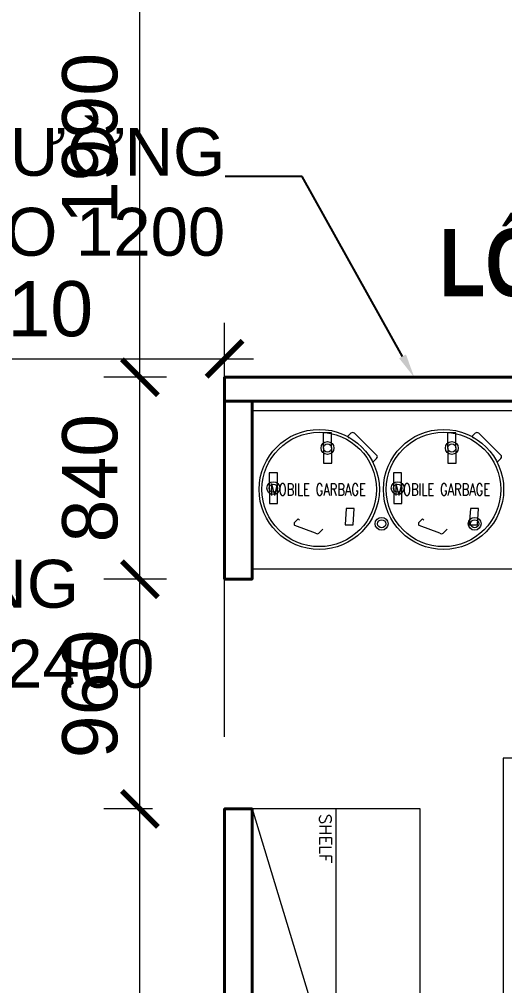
# Model space of a CAD drawing. Header units: millimetres. Extents: x 886808 to 1650903, y -1008069 to 230892.
# Drawn here: x 940213 to 942235, y -362764 to -358733 of the extents above; entities that cross this region are included whole.
import ezdxf
from ezdxf import colors
from ezdxf.entities.mleader import LeaderData, LeaderLine
from ezdxf.math import Vec2, Vec3

# ---------------------------------------------------------------- set-up
doc = ezdxf.new("R2010")
doc.units = ezdxf.units.MM
doc.layers.get('0').update_dxf_attribs({"lineweight": 0})
for name, color, linetype, lineweight in [('01- NET TUONG- 242', 242, 'Continuous', 40), ('A_Dim', 8, 'Continuous', 5), ('HACTH', 8, 'Continuous', 0), ('hatch', 250, 'Continuous', 0), ('I-FURN', 252, 'Continuous', 5), ('net vl', 33, 'Continuous', 5)]:
    doc.layers.add(name, color=color, linetype=linetype, lineweight=lineweight)
doc.styles.add('ADP_HC_vni_HC', font='')
doc.styles.add('MtXpl_simplex8_shx', font='simplex8.shx')
doc.styles.add('Roof Fl type B$0$GHICHUTHUONG', font='arial.ttf', dxfattribs={"width": 0.8})
doc.styles.add('TIÊU ĐỀ', font='arial.ttf', dxfattribs={"height": 230})
doc.styles.add('{18b73a54-fa43-428c-adcb-c1c7bbdf2c84}', font='Simplex.shx')
doc.styles.get('ADP_HC_vni_HC').set_extended_font_data('VNI-Helve-Condense')
doc.dimstyles.new('1-100', dxfattribs={"dimtxt": 230, "dimasz": 150, "dimexe": 150, "dimexo": 300, "dimgap": 90, "dimtad": 1, "dimdec": 0, "dimrnd": 5, "dimzin": 0, "dimtxsty": 'TIÊU ĐỀ', "dimblk": 'ARCHTICK', "dimcen": 100, "dimdle": 120, "dimclrd": 256, "dimclre": 256, "dimclrt": 2, "dimadec": 0, "dimazin": 0, "dimtfac": 1, "dimtdec": 0, "dimtix": 1, "dimtmove": 1, "dimatfit": 3, "dimldrblk": 'OPEN30', "dimfxl": 900, "dimtolj": 1, "dimtzin": 0, "dimlwd": 13, "dimlwe": 13, "dimarcsym": 1})

# ---------------------------------------------------------------- blocks, each defined once
blk = doc.blocks.new('BO TRI BEP')
at = {"layer": '01- NET TUONG- 242', "transparency": 33554636}
blk.add_lwpolyline([(6079.1, 19173.1), (9930.4, 19173.1), (9930.4, 19273.1), (6079.1, 19273.1)], close=True, dxfattribs=at)
at = {"layer": '01- NET TUONG- 242', "transparency": 33554636, "elevation": 0}
for points in [[(6079.1, 18431.1), (6194.1, 18431.1), (6194.1, 19173.1), (6079.1, 19173.1)], [(6079.1, 13806.3), (6194.1, 13806.3), (6194.1, 17472.8), (6079.1, 17472.8)]]:
    blk.add_lwpolyline(points, close=True, dxfattribs=at)
at = {"layer": 'net vl', "ltscale": 300, "transparency": 33554636, "insert": (8187.8, 19715.1), "char_height": 280.709, "width": 3272.741, "attachment_point": 5, "style": 'Roof Fl type B$0$GHICHUTHUONG'}
blk.add_mtext('{\\fArial|b1|i0|c0|p34;LỐI DỌN ĐỒ SƠ}', dxfattribs=at)
blk = doc.blocks.new('A$C26DD556D')
at = {"layer": 'hatch', "transparency": 33554636}
for p, q in [((8073.2, 9159.1), (8073.2, 9859.4)), ((8073.2, 9859.4), (9692.1, 9859.4)), ((8073.2, 9819.4), (8073.2, 9859.4)), ((8073.2, 9859.4), (9692.6, 9859.4)), ((9692.6, 9819.4), (8073.2, 9819.4)), ((8403.9, 9728.3), (8369.9, 9728)), ((8369.9, 9728), (8371, 9600.5)), ((8405, 9600.8), (8403.9, 9728.3)), ((8485.3, 9726), (8471.3, 9711.8)), ((8592.2, 9635), (8499.5, 9726.2)), ((8921.9, 9728.3), (8887.9, 9728)), ((8887.9, 9728), (8889, 9600.5)), ((8923, 9600.8), (8921.9, 9728.3)), ((9003.3, 9726), (8989.3, 9711.8)), ((9110.2, 9635), (9017.5, 9726.2)), ((8471.3, 9711.8), (8477.2, 9706)), ((8989.3, 9711.8), (8995.2, 9706)), ((8371, 9600.5), (8405, 9600.8)), ((8576.4, 9604.8), (8592.3, 9620.9)), ((8889, 9600.5), (8923, 9600.8)), ((9094.4, 9604.8), (9110.3, 9620.9)), ((8178.5, 9560.9), (8144.5, 9560.6)), ((8144.5, 9560.6), (8145.6, 9433.1)), ((8179.6, 9433.4), (8178.5, 9560.9)), ((8696.5, 9560.9), (8662.5, 9560.6)), ((8662.5, 9560.6), (8663.6, 9433.1)), ((8697.6, 9433.4), (8696.5, 9560.9)), ((8145.6, 9433.1), (8179.6, 9433.4)), ((8663.6, 9433.1), (8697.6, 9433.4)), ((8465.3, 9412), (8460.5, 9344.2)), ((8499.3, 9412.3), (8465.3, 9412)), ((8494.5, 9344.5), (8499.3, 9412.3)), ((8983.3, 9412), (8978.5, 9344.2)), ((9017.3, 9412.3), (8983.3, 9412)), ((9012.5, 9344.5), (9017.3, 9412.3)), ((8250.8, 9355.2), (8264.8, 9369.4)), ((8264.8, 9369.4), (8270.7, 9363.7)), ((8768.8, 9355.2), (8782.8, 9369.4)), ((8782.8, 9369.4), (8788.7, 9363.7)), ((8337.7, 9309.6), (8250.9, 9341)), ((8367.7, 9325.9), (8351.8, 9309.7)), ((8460.5, 9344.2), (8494.5, 9344.5)), ((8855.7, 9309.6), (8768.9, 9341)), ((8885.7, 9325.9), (8869.8, 9309.7)), ((8978.5, 9344.2), (9012.5, 9344.5)), ((9686.2, 9159.1), (8073.2, 9159.1)), ((9269.8, 8371.2, 0), (9119.8, 8371.2, 0)), ((9119.8, 8371.2, 0), (9119.8, 6971.2, 0)), ((8773.2, 8159.1), (8073.2, 8159.1)), ((8073.2, 8159.1), (8073.2, 7009)), ((8073.2, 8159.1), (8073.2, 7009)), ((8423.2, 8159.1), (8073.2, 8159.1)), ((8073.2, 8159.1), (8423.2, 7009)), ((8423.2, 7009), (8423.2, 8159.1)), ((8773.2, 7009), (8773.2, 8159.1))]:
    blk.add_line(p, q, dxfattribs=at)
for centre, radius in [((8353, 9491.5), 250.5), ((8353, 9491.5), 238.5), ((8871, 9491.5), 250.5), ((8871, 9491.5), 238.5), ((8387.4, 9664.4), 26.8), ((8387.4, 9664.4), 17), ((8905.4, 9664.4), 26.8), ((8905.4, 9664.4), 17), ((8162, 9497), 26.8), ((8162, 9497), 17), ((8680, 9497), 26.8), ((8680, 9497), 17), ((8612.9, 9348.4), 26.8), ((8612.9, 9348.4), 17), ((9000.9, 9348.4), 26.8), ((9000.9, 9348.4), 17)]:
    blk.add_circle(centre, radius, dxfattribs=at)
for centre, start, end in [((8492.5, 9719), 45.4946, 135.4946), ((9010.5, 9719), 45.4946, 135.4946), ((8585.2, 9627.9), 315.4946, 45.4946), ((9103.2, 9627.9), 315.4946, 45.4946), ((8258, 9348.2), 135.4946, 225.4946), ((8776, 9348.2), 135.4946, 225.4946), ((8344.7, 9316.8), 225.4946, 315.4946), ((8862.7, 9316.8), 225.4946, 315.4946)]:
    blk.add_arc(centre, 10, start, end, dxfattribs=at)
at = {"layer": 'hatch', "transparency": 33554636, "style": 'MtXpl_simplex8_shx', "width": 0.7}
for p in [(8148.1, 9466.1), (8666.1, 9466.1)]:
    blk.add_text('MOBILE GARBAGE', height=50, rotation=360, dxfattribs=at).set_placement(p)
at = {"layer": 'hatch', "transparency": 33554636, "style": '{18b73a54-fa43-428c-adcb-c1c7bbdf2c84}'}
blk.add_text('SHELF', height=50, rotation=270, dxfattribs=at).set_placement((8354.1, 8137.3))
blk = doc.blocks.new('_ArchTick')
at = {"color": 0, "linetype": 'ByBlock', "const_width": 0.15}
blk.add_lwpolyline([(-0.5, -0.5), (0.5, 0.5)], dxfattribs=at)
blk = doc.blocks.new('*D1135')
at = {"layer": 'A_Dim', "lineweight": 13, "transparency": 16777216}
for p, q in [((939258.1, -362176.5), (939258.1, -370420)), ((945038.6, -370270), (939138.1, -370270)), ((944918.6, -370384), (944918.6, -370420))]:
    blk.add_line(p, q, dxfattribs=at)
at = {"layer": 'Defpoints', "color": 0, "transparency": 16777216}
for p in [(939258.1, -361876.5), (944918.6, -370084), (939258.1, -370270)]:
    blk.add_point(p, dxfattribs=at)
at = {"layer": 'A_Dim', "lineweight": 13, "transparency": 16777216, "xscale": 150, "yscale": 150, "zscale": 150, "rotation": 180}
blk.add_blockref('_ArchTick', (939258.1, -370270), dxfattribs=at)
at = {"layer": 'A_Dim', "lineweight": 13, "transparency": 16777216, "xscale": 150, "yscale": 150, "zscale": 150}
blk.add_blockref('_ArchTick', (944918.6, -370270), dxfattribs=at)
at = {"layer": 'A_Dim', "color": 2, "transparency": 16777216, "insert": (942088.3, -370062.6), "char_height": 230, "attachment_point": 5, "style": 'TIÊU ĐỀ'}
blk.add_mtext('\\A1;5660', dxfattribs=at)
blk = doc.blocks.new('_Open30')
at = {"color": 0, "linetype": 'ByBlock', "lineweight": -2}
for p, q in [((-1, 0.268), (0, 0)), ((0, 0), (-1, -0.268)), ((0, 0), (-1, 0))]:
    blk.add_line(p, q, dxfattribs=at)
blk = doc.blocks.new('*D1136')
at = {"layer": 'A_Dim', "lineweight": 13, "transparency": 16777216}
for p, q in [((939258.1, -361576.5), (939258.1, -359999)), ((941067.7, -361726.4), (941067.7, -359999)), ((939138.1, -360149), (941187.7, -360149))]:
    blk.add_line(p, q, dxfattribs=at)
at = {"layer": 'Defpoints', "color": 0, "transparency": 16777216}
for p in [(941067.7, -360149), (939258.1, -361876.5), (941067.7, -362026.4, 0)]:
    blk.add_point(p, dxfattribs=at)
at = {"layer": 'A_Dim', "lineweight": 13, "transparency": 16777216, "xscale": 150, "yscale": 150, "zscale": 150, "rotation": 180}
blk.add_blockref('_ArchTick', (939258.1, -360149), dxfattribs=at)
at = {"layer": 'A_Dim', "lineweight": 13, "transparency": 16777216, "xscale": 150, "yscale": 150, "zscale": 150}
blk.add_blockref('_ArchTick', (941067.7, -360149), dxfattribs=at)
at = {"layer": 'A_Dim', "color": 2, "transparency": 16777216, "insert": (940162.9, -359941.6), "char_height": 230, "attachment_point": 5, "style": 'TIÊU ĐỀ'}
blk.add_mtext('\\A1;1810', dxfattribs=at)
blk = doc.blocks.new('*D1137')
at = {"layer": 'A_Dim', "lineweight": 13, "transparency": 16777216}
for p, q in [((940715, -365921.3), (940715, -361906.4)), ((940767.7, -362026.4), (940565, -362026.4)), ((940767.7, -365801.3), (940565, -365801.3))]:
    blk.add_line(p, q, dxfattribs=at)
at = {"layer": 'Defpoints', "color": 0, "transparency": 16777216}
for p in [(940715, -362026.4), (941067.7, -362026.4, 0), (941067.7, -365801.3)]:
    blk.add_point(p, dxfattribs=at)
at = {"layer": 'A_Dim', "lineweight": 13, "transparency": 16777216, "xscale": 150, "yscale": 150, "zscale": 150}
for p, rotation in [((940715, -362026.4), 90), ((940715, -365801.3), 270)]:
    blk.add_blockref('_ArchTick', p, dxfattribs=dict(at, rotation=rotation))
at = {"layer": 'A_Dim', "color": 2, "transparency": 16777216, "insert": (940507.5, -363913.8), "char_height": 230, "attachment_point": 5, "rotation": 90, "style": 'TIÊU ĐỀ'}
blk.add_mtext('\\A1;3775', dxfattribs=at)
blk = doc.blocks.new('*D1138')
at = {"layer": 'A_Dim', "lineweight": 13, "transparency": 16777216}
for p, q in [((940715, -362146.4), (940715, -360948.1)), ((940825.2, -361068.1), (940565, -361068.1)), ((940767.7, -362026.4), (940565, -362026.4))]:
    blk.add_line(p, q, dxfattribs=at)
at = {"layer": 'Defpoints', "color": 0, "transparency": 16777216}
for p in [(940715, -361068.1), (941125.2, -361068.1, 0), (941067.7, -362026.4, 0)]:
    blk.add_point(p, dxfattribs=at)
at = {"layer": 'A_Dim', "lineweight": 13, "transparency": 16777216, "xscale": 150, "yscale": 150, "zscale": 150}
for p, rotation in [((940715, -361068.1), 90), ((940715, -362026.4), 270)]:
    blk.add_blockref('_ArchTick', p, dxfattribs=dict(at, rotation=rotation))
at = {"layer": 'A_Dim', "color": 2, "transparency": 16777216, "insert": (940507.6, -361547.2), "char_height": 230, "attachment_point": 5, "rotation": 90, "style": 'TIÊU ĐỀ'}
blk.add_mtext('\\A1;960', dxfattribs=at)
blk = doc.blocks.new('*D1139')
at = {"layer": 'A_Dim', "lineweight": 13, "transparency": 16777216}
for p, q in [((940715, -361188.1), (940715, -360106.1)), ((940825.2, -360226.1), (940565, -360226.1)), ((940825.2, -361068.1), (940565, -361068.1))]:
    blk.add_line(p, q, dxfattribs=at)
at = {"layer": 'Defpoints', "color": 0, "transparency": 16777216}
for p in [(940715, -360226.1), (941125.2, -360226.1), (941125.2, -361068.1, 0)]:
    blk.add_point(p, dxfattribs=at)
at = {"layer": 'A_Dim', "lineweight": 13, "transparency": 16777216, "xscale": 150, "yscale": 150, "zscale": 150}
for p, rotation in [((940715, -360226.1), 90), ((940715, -361068.1), 270)]:
    blk.add_blockref('_ArchTick', p, dxfattribs=dict(at, rotation=rotation))
at = {"layer": 'A_Dim', "color": 2, "transparency": 16777216, "insert": (940507.6, -360647.1), "char_height": 230, "attachment_point": 5, "rotation": 90, "style": 'TIÊU ĐỀ'}
blk.add_mtext('\\A1;840', dxfattribs=at)
blk = doc.blocks.new('*D1140')
at = {"layer": 'A_Dim', "lineweight": 13, "transparency": 16777216}
for p, q in [((940715, -360346.1), (940715, -358114.4)), ((942358, -358234.4), (940565, -358234.4)), ((940825.2, -360226.1), (940565, -360226.1))]:
    blk.add_line(p, q, dxfattribs=at)
at = {"layer": 'Defpoints', "color": 0, "transparency": 16777216}
for p in [(940715, -358234.4), (942658, -358234.4), (941125.2, -360226.1)]:
    blk.add_point(p, dxfattribs=at)
at = {"layer": 'A_Dim', "lineweight": 13, "transparency": 16777216, "xscale": 150, "yscale": 150, "zscale": 150}
for p, rotation in [((940715, -358234.4), 90), ((940715, -360226.1), 270)]:
    blk.add_blockref('_ArchTick', p, dxfattribs=dict(at, rotation=rotation))
at = {"layer": 'A_Dim', "color": 2, "transparency": 16777216, "insert": (940507.6, -359230.2), "char_height": 230, "attachment_point": 5, "rotation": 90, "style": 'TIÊU ĐỀ'}
blk.add_mtext('\\A1;1990', dxfattribs=at)

msp = doc.modelspace()

# ---------------------------------------------------------------- block references
at = {"layer": 'HACTH', "color": 252, "lineweight": -2, "true_color": 0x939598, "transparency": 33554636}
msp.add_blockref('BO TRI BEP', (934988.6, -379499.2), dxfattribs=at)
at = {"layer": 'I-FURN', "transparency": 33554636}
msp.add_blockref('A$C26DD556D', (933109.1, -370185.5), dxfattribs=at)

# ---------------------------------------------------------------- dimensions: what is measured, and where the dimension line sits
at = {"layer": 'A_Dim'}
for base, p1, p2, picture, middle in [((940715, -358234.4), (941125.2, -360226.1), (942658, -358234.4), '*D1140', (940507.6, -359230.2)), ((940715, -360226.1), (941125.2, -361068.1, 0), (941125.2, -360226.1), '*D1139', (940507.6, -360647.1)), ((940715, -361068.1), (941067.7, -362026.4, 0), (941125.2, -361068.1, 0), '*D1138', (940507.6, -361547.2)), ((940715, -362026.4), (941067.7, -365801.3), (941067.7, -362026.4, 0), '*D1137', (940507.5, -363913.8))]:
    dim = msp.add_linear_dim(base=base, p1=p1, p2=p2, angle=90, dimstyle='1-100', dxfattribs=at)
    dim.commit()
    dim.dimension.update_dxf_attribs({"geometry": picture, "text_midpoint": middle})
for base, p1, p2, picture, middle in [((941067.7, -360149), (939258.1, -361876.5), (941067.7, -362026.4, 0), '*D1136', (940162.9, -359941.6)), ((939258.0939, -370270), (944918.5826, -370084), (939258.0939, -361876.4822), '*D1135', (942088.3382, -370062.5682))]:
    dim = msp.add_linear_dim(base=base, p1=p1, p2=p2, dimstyle='1-100', dxfattribs=at)
    dim.commit()
    dim.dimension.update_dxf_attribs({"geometry": picture, "text_midpoint": middle})

# ---------------------------------------------------------------- leaders
at = {"layer": 'HACTH', "color": 252, "lineweight": -2, "true_color": 0x939598, "transparency": 33554636}
ml = msp.add_multileader_mtext('Standard', dxfattribs=at)
ml.set_content('{\\fArial|b0|i0|c0|p34;\\C256;TƯỜNG\\P CAO 1200}', color=30, style='ADP_HC_vni_HC')
ml.set_leader_properties()
ml.build(insert=Vec2(0, 0))
ml.multileader.update_dxf_attribs({"text_left_attachment_type": 7, "text_right_attachment_type": 7, "text_top_attachment_type": 10, "text_bottom_attachment_type": 10, "dogleg_length": 0.36, "arrow_head_size": 100})
ctx = ml.context
ctx.base_point, ctx.char_height, ctx.arrow_head_size, ctx.landing_gap_size, ctx.plane_origin = Vec3(939701.4, -359389), 200, 100, 0, Vec3(932344.2, -363514.5)
ctx.left_attachment, ctx.right_attachment, ctx.text_align_type = 7, 7, 2
notes = []
notes.append((ctx, [(1, (1, 1, 0), (941391.5, -359389), (-1, 0), 321.2, [(0, [(941858, -360226.1)], 0, [])])]))
ctx.mtext.insert, ctx.mtext.alignment, ctx.mtext.flow_direction = Vec3(941070.3, -359185.6), 3, 5
ml = msp.add_multileader_mtext('Standard', dxfattribs=at)
ml.set_content('{\\fArial|b0|i0|c0|p34;\\C256;TƯỜNG\\P CAO 2400}', color=30, style='ADP_HC_vni_HC')
ml.set_leader_properties()
ml.build(insert=Vec2(0, 0))
ml.multileader.update_dxf_attribs({"text_left_attachment_type": 7, "text_right_attachment_type": 7, "text_top_attachment_type": 10, "text_bottom_attachment_type": 10, "dogleg_length": 0.36, "arrow_head_size": 100})
ctx = ml.context
ctx.base_point, ctx.char_height, ctx.arrow_head_size, ctx.landing_gap_size, ctx.plane_origin = Vec3(939393.1, -361190.9), 200, 100, 0, Vec3(931714.7, -365316.4)
ctx.left_attachment, ctx.right_attachment = 7, 7
notes.append((ctx, [(0, (1, 1, 0), (939071.9, -361190.9), (1, 0), 321.2, [(0, [(938768.3, -361961.5)], 0, [])])]))
ctx.mtext.insert, ctx.mtext.flow_direction = Vec3(939393.1, -360987.5), 5
for ctx, leaders in notes:
    for number, flags, end, landing, length, lines in leaders:
        leader = LeaderData()
        leader.index, (leader.has_last_leader_line, leader.has_dogleg_vector, leader.attachment_direction) = number, flags
        leader.last_leader_point, leader.dogleg_vector, leader.dogleg_length = Vec3(end), Vec3(landing), length
        for number, points, colour, breaks in lines:
            line = LeaderLine()
            line.index, line.vertices, line.color, line.breaks = number, Vec3.list(points), colors.encode_raw_color(colour), breaks
            leader.lines.append(line)
        ctx.leaders.append(leader)

doc.saveas('drawing.dxf')
